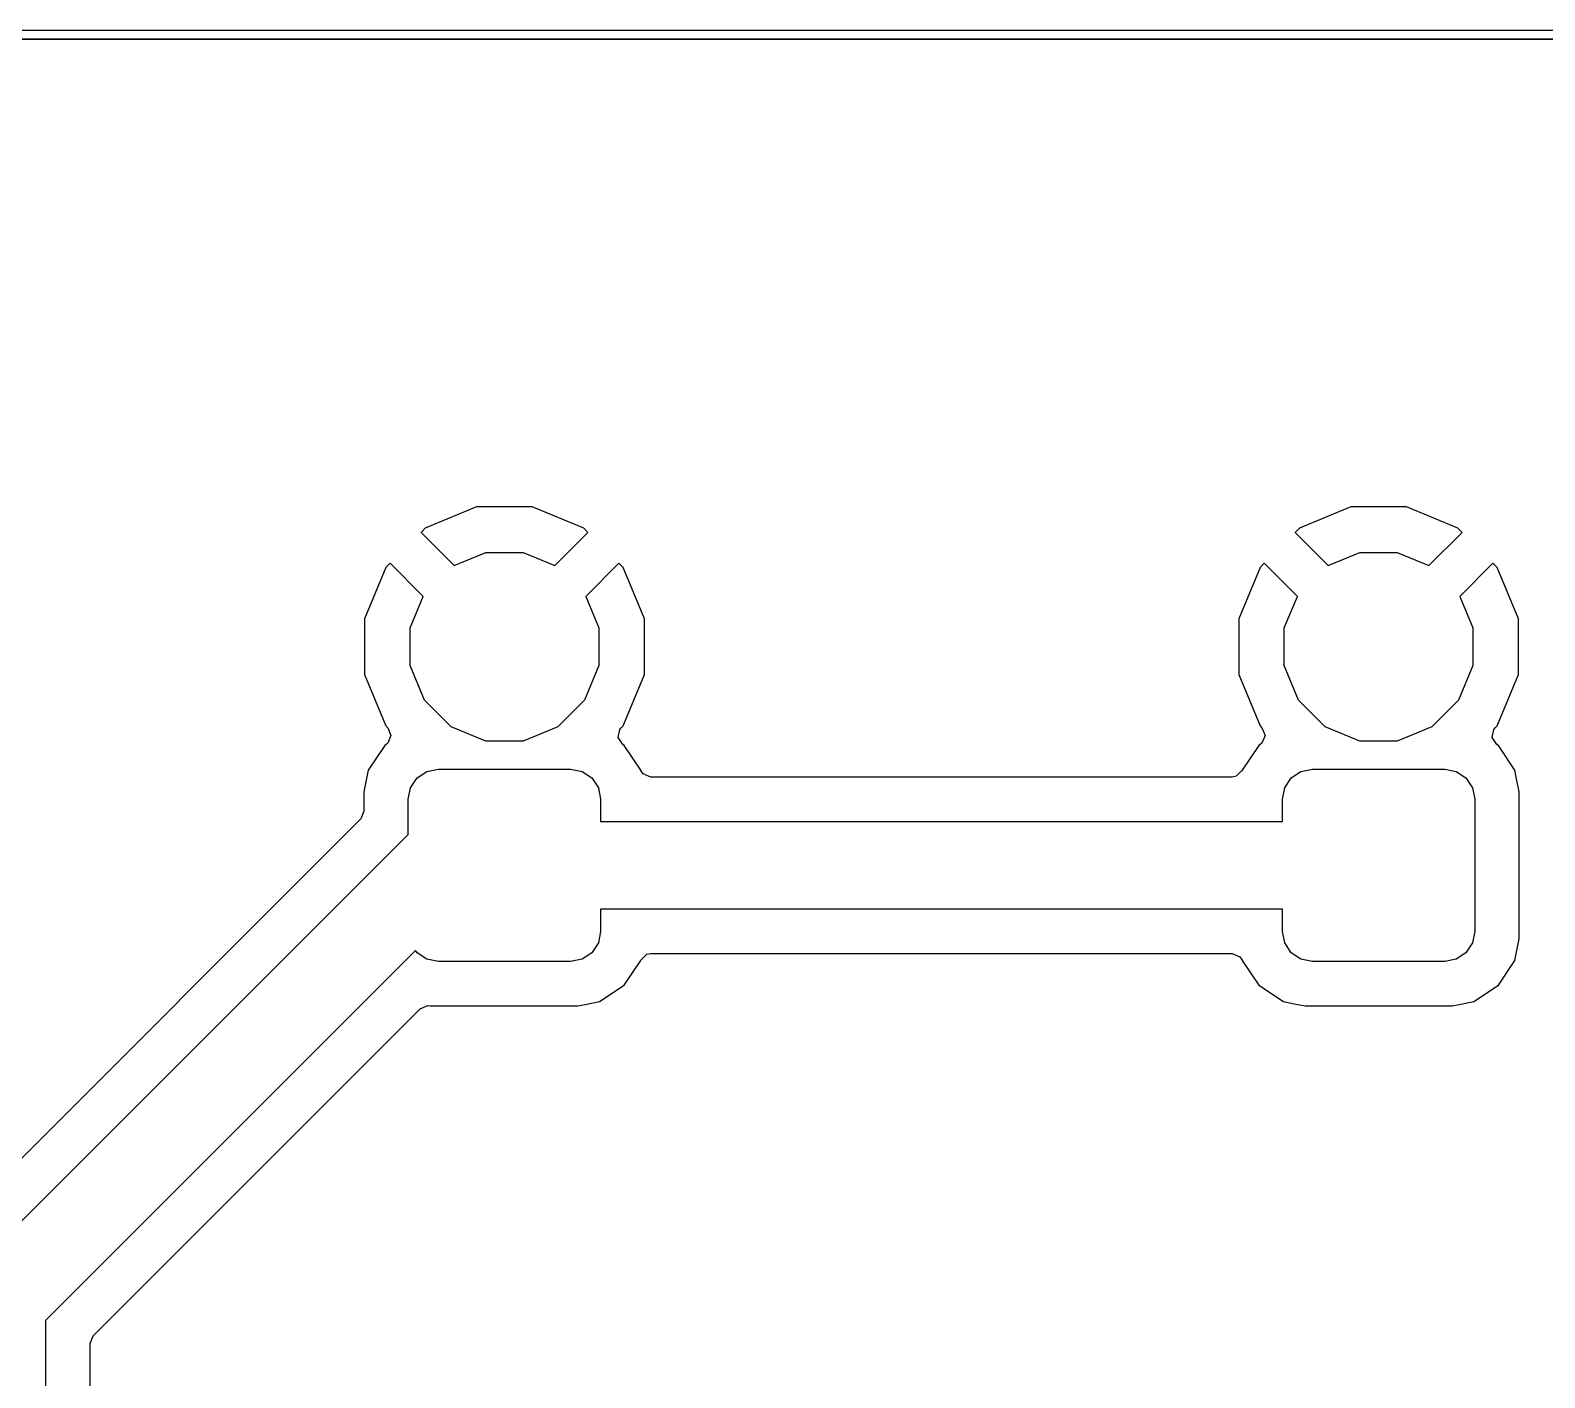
# Model space of a CAD drawing. Header units: millimetres. Extents: x 102.9 to 147, y -135 to -49.9.
# Drawn here: x 117.82 to 135.15, y -65.36 to -49.95 of the extents above; entities that cross this region are included whole.
import ezdxf

# ---------------------------------------------------------------- set-up
doc = ezdxf.new("R2010")
doc.units = ezdxf.units.MM
doc.layers.add('B.Cu', color=153, linetype='CONTINUOUS', true_color=0x4d7fc4)

msp = doc.modelspace()

# ---------------------------------------------------------------- linework, layer by layer
at = {"layer": 'B.Cu', "linetype": 'CONTINUOUS'}
for p, q in [((103, -49.95), (147, -49.95)), ((146.95, -50.05), (103.05, -50.05)), ((103.1745, -50.0505), (146.8255, -50.0505)), ((122.931738, -55.4), (122.343672, -55.643585)), ((123.568261, -55.4), (122.931738, -55.4)), ((124.156327, -55.643585), (123.568261, -55.4)), ((132.931738, -55.4), (132.343672, -55.643585)), ((133.568261, -55.4), (132.931738, -55.4)), ((134.156327, -55.643585), (133.568261, -55.4)), ((122.343671, -55.643586), (122.295406, -55.691852)), ((122.295406, -55.691852), (122.674273, -56.070719)), ((122.343672, -55.643585), (122.343671, -55.643586)), ((123.825726, -56.070719), (124.204594, -55.691852)), ((124.204594, -55.691852), (124.156327, -55.643585)), ((132.343671, -55.643586), (132.295406, -55.691852)), ((132.295406, -55.691852), (132.674273, -56.070719)), ((132.343672, -55.643585), (132.343671, -55.643586)), ((133.825726, -56.070719), (134.204594, -55.691852)), ((134.204594, -55.691852), (134.156327, -55.643585)), ((122.674273, -56.070719), (123.035401, -55.921136)), ((123.035401, -55.921136), (123.464599, -55.921136)), ((123.464599, -55.921136), (123.825726, -56.070719)), ((132.674273, -56.070719), (133.035401, -55.921136)), ((133.035401, -55.921136), (133.464599, -55.921136)), ((133.464599, -55.921136), (133.825726, -56.070719)), ((121.893585, -56.093672), (121.65, -56.681738)), ((121.893586, -56.093671), (121.893585, -56.093672)), ((121.941852, -56.045406), (121.893586, -56.093671)), ((122.320719, -56.424273), (121.941852, -56.045406)), ((124.558148, -56.045406), (124.17928, -56.424273)), ((124.606414, -56.093672), (124.558148, -56.045406)), ((124.849999, -56.681738), (124.606414, -56.093672)), ((131.893585, -56.093672), (131.65, -56.681738)), ((131.893586, -56.093671), (131.893585, -56.093672)), ((131.941852, -56.045406), (131.893586, -56.093671)), ((132.320719, -56.424273), (131.941852, -56.045406)), ((134.558148, -56.045406), (134.17928, -56.424273)), ((134.606414, -56.093672), (134.558148, -56.045406)), ((134.849999, -56.681738), (134.606414, -56.093672)), ((122.171136, -56.785401), (122.320719, -56.424273)), ((124.17928, -56.424273), (124.328864, -56.785401)), ((132.171136, -56.785401), (132.320719, -56.424273)), ((134.17928, -56.424273), (134.328864, -56.785401)), ((121.65, -56.681738), (121.65, -57.318261)), ((122.171136, -57.214599), (122.171136, -56.785401)), ((124.328864, -56.785401), (124.328864, -57.214599)), ((124.85, -56.681741), (124.849999, -56.681738)), ((124.85, -57.318258), (124.85, -56.681741)), ((131.65, -56.681738), (131.65, -57.318261)), ((132.171136, -57.214599), (132.171136, -56.785401)), ((134.328864, -56.785401), (134.328864, -57.214599)), ((134.85, -56.681741), (134.849999, -56.681738)), ((134.85, -57.318258), (134.85, -56.681741)), ((121.65, -57.318261), (121.893585, -57.906327)), ((122.335383, -57.611127), (122.171136, -57.214599)), ((124.328864, -57.214599), (124.164617, -57.611127)), ((124.606414, -57.906327), (124.849999, -57.318261)), ((124.849999, -57.318261), (124.85, -57.318258)), ((131.65, -57.318261), (131.893585, -57.906327)), ((132.335383, -57.611127), (132.171136, -57.214599)), ((134.328864, -57.214599), (134.164617, -57.611127)), ((134.606414, -57.906327), (134.849999, -57.318261)), ((134.849999, -57.318261), (134.85, -57.318258)), ((122.638873, -57.914617), (122.335383, -57.611127)), ((124.164617, -57.611127), (123.861127, -57.914617)), ((132.638873, -57.914617), (132.335383, -57.611127)), ((134.164617, -57.611127), (133.861127, -57.914617)), ((121.893585, -57.906327), (121.914697, -57.927439)), ((121.914697, -57.927439), (121.951016, -58.01512)), ((121.951016, -58.01512), (121.914697, -58.102801)), ((123.035401, -58.078864), (122.638873, -57.914617)), ((123.861127, -57.914617), (123.464599, -58.078864)), ((124.551366, -58.039314), (124.56988, -57.946231)), ((124.604092, -58.118223), (124.551366, -58.039314)), ((124.56988, -57.946231), (124.585303, -57.927438)), ((124.585303, -57.927438), (124.606414, -57.906327)), ((131.893585, -57.906327), (131.914697, -57.927439)), ((131.914697, -57.927439), (131.951016, -58.01512)), ((131.951016, -58.01512), (131.914697, -58.102801)), ((133.035401, -58.078864), (132.638873, -57.914617)), ((133.861127, -57.914617), (133.464599, -58.078864)), ((134.551366, -58.039314), (134.56988, -57.946231)), ((134.604092, -58.118223), (134.551366, -58.039314)), ((134.56988, -57.946231), (134.585303, -57.927438)), ((134.585303, -57.927438), (134.606414, -57.906327)), ((121.879311, -58.129312), (121.690948, -58.411218)), ((121.879315, -58.129308), (121.879311, -58.129312)), ((121.89591, -58.11822), (121.879315, -58.129308)), ((121.914697, -58.102801), (121.89591, -58.11822)), ((123.464599, -58.078864), (123.035401, -58.078864)), ((124.620688, -58.129312), (124.604092, -58.118223)), ((124.809052, -58.411218), (124.620688, -58.129312)), ((131.879311, -58.129312), (131.690947, -58.411219)), ((131.879315, -58.129308), (131.879311, -58.129312)), ((131.89591, -58.11822), (131.879315, -58.129308)), ((131.914697, -58.102801), (131.89591, -58.11822)), ((133.464599, -58.078864), (133.035401, -58.078864)), ((134.620688, -58.129312), (134.604092, -58.118223)), ((134.809052, -58.411218), (134.620688, -58.129312)), ((121.690946, -58.411222), (121.6415, -58.659804)), ((121.690948, -58.411218), (121.690946, -58.411222)), ((122.176166, -58.612203), (122.250682, -58.500682)), ((122.250682, -58.500682), (122.362203, -58.426166)), ((122.362203, -58.426166), (122.49375, -58.4)), ((122.49375, -58.4), (124.00625, -58.4)), ((124.00625, -58.4), (124.137797, -58.426166)), ((124.137797, -58.426166), (124.249318, -58.500682)), ((124.249318, -58.500682), (124.323834, -58.612203)), ((124.809052, -58.411219), (124.809052, -58.411218)), ((124.8106, -58.414955), (124.809052, -58.411219)), ((124.837479, -58.455181), (124.8106, -58.414955)), ((124.92516, -58.4915), (124.837479, -58.455181)), ((131.57484, -58.4915), (124.92516, -58.4915)), ((131.622291, -58.482062), (131.57484, -58.4915)), ((131.683454, -58.420899), (131.622291, -58.482062)), ((131.684163, -58.421373), (131.683454, -58.420899)), ((131.686541, -58.417813), (131.684163, -58.421373)), ((131.6894, -58.414955), (131.686541, -58.417813)), ((131.690947, -58.411219), (131.6894, -58.414955)), ((132.176166, -58.612203), (132.250682, -58.500682)), ((132.250682, -58.500682), (132.362203, -58.426166)), ((132.362203, -58.426166), (132.49375, -58.4)), ((132.49375, -58.4), (134.00625, -58.4)), ((134.00625, -58.4), (134.137797, -58.426166)), ((134.137797, -58.426166), (134.249318, -58.500682)), ((134.249318, -58.500682), (134.323834, -58.612203)), ((134.809052, -58.411219), (134.809052, -58.411218)), ((134.809053, -58.41122), (134.809052, -58.411219)), ((134.825021, -58.4915), (134.809053, -58.41122)), ((134.858499, -58.65981), (134.825021, -58.4915)), ((121.6415, -58.659804), (121.6415, -58.880902)), ((122.15, -58.74375), (122.176166, -58.612203)), ((124.323834, -58.612203), (124.35, -58.74375)), ((132.15, -58.74375), (132.176166, -58.612203)), ((134.323834, -58.612203), (134.35, -58.74375)), ((134.8585, -60.340191), (134.858499, -58.65981)), ((121.6415, -58.880902), (121.605181, -58.968583)), ((122.15, -59.144071), (122.15, -58.74375)), ((124.35, -58.74375), (124.35, -59)), ((132.15, -59), (132.15, -58.74375)), ((134.35, -58.74375), (134.35, -60.25625)), ((121.605181, -58.968583), (117.099707, -63.474058)), ((124.35, -59), (132.15, -59)), ((117.146447, -64.146447), (122.146447, -59.146446)), ((122.146447, -59.146446), (122.15, -59.144071)), ((132.15, -60), (124.35, -60)), ((124.35, -60), (124.35, -60.25625)), ((132.15, -60.25625), (132.15, -60)), ((124.35, -60.25625), (124.323834, -60.387797)), ((132.176166, -60.387797), (132.15, -60.25625)), ((134.35, -60.25625), (134.323834, -60.387797)), ((124.323834, -60.387797), (124.249318, -60.499318)), ((132.250682, -60.499318), (132.176166, -60.387797)), ((134.323834, -60.387797), (134.249318, -60.499318)), ((134.809052, -60.588782), (134.8585, -60.340191)), ((122.233501, -60.473605), (118, -64.707106)), ((122.250682, -60.499318), (122.233501, -60.473605)), ((122.362203, -60.573834), (122.250682, -60.499318)), ((122.49375, -60.6), (122.362203, -60.573834)), ((124.00625, -60.6), (122.49375, -60.6)), ((124.137797, -60.573834), (124.00625, -60.6)), ((124.249318, -60.499318), (124.137797, -60.573834)), ((124.620688, -60.870688), (124.809052, -60.588782)), ((124.809052, -60.588782), (124.809053, -60.588777)), ((124.809053, -60.588777), (124.8106, -60.585045)), ((124.8106, -60.585045), (124.813458, -60.582186)), ((124.813458, -60.582186), (124.815837, -60.578627)), ((124.815837, -60.578627), (124.816545, -60.5791)), ((124.816545, -60.5791), (124.877709, -60.517938)), ((124.877709, -60.517938), (124.92516, -60.5085)), ((124.92516, -60.5085), (131.57484, -60.5085)), ((131.57484, -60.5085), (131.662521, -60.544819)), ((131.662521, -60.544819), (131.6894, -60.585045)), ((131.6894, -60.585045), (131.690947, -60.58878)), ((131.690947, -60.58878), (131.690947, -60.588781)), ((131.690947, -60.588781), (131.690948, -60.588782)), ((131.690948, -60.588782), (131.879312, -60.870688)), ((132.362203, -60.573834), (132.250682, -60.499318)), ((132.49375, -60.6), (132.362203, -60.573834)), ((134.00625, -60.6), (132.49375, -60.6)), ((134.137797, -60.573834), (134.00625, -60.6)), ((134.249318, -60.499318), (134.137797, -60.573834)), ((134.620688, -60.870688), (134.809052, -60.588782)), ((124.338782, -61.059052), (124.620688, -60.870688)), ((131.879312, -60.870688), (132.161218, -61.059052)), ((134.338782, -61.059052), (134.620688, -60.870688)), ((118.544818, -64.881415), (122.286143, -61.140089)), ((122.286143, -61.140089), (122.373823, -61.103771)), ((122.373823, -61.103771), (122.398012, -61.106153)), ((122.398012, -61.106153), (122.409809, -61.1085)), ((122.409809, -61.1085), (124.09019, -61.108499)), ((124.09019, -61.108499), (124.1738, -61.091868)), ((124.1738, -61.091868), (124.338779, -61.059053)), ((124.338779, -61.059053), (124.338779, -61.059052)), ((124.338779, -61.059052), (124.338782, -61.059052)), ((132.161218, -61.059052), (132.161221, -61.059052)), ((132.161221, -61.059052), (132.161222, -61.059053)), ((132.161222, -61.059053), (132.285513, -61.083776)), ((132.285513, -61.083776), (132.409809, -61.1085)), ((132.409809, -61.1085), (134.09019, -61.108499)), ((134.09019, -61.108499), (134.1738, -61.091868)), ((134.1738, -61.091868), (134.338779, -61.059053)), ((134.338779, -61.059053), (134.338779, -61.059052)), ((134.338779, -61.059052), (134.338782, -61.059052)), ((118, -64.707106), (118, -68.15)), ((118.5085, -64.969095), (118.544818, -64.881415)), ((118.5085, -67.5175), (118.5085, -64.969095))]:
    msp.add_line(p, q, dxfattribs=at)

doc.saveas('drawing.dxf')
